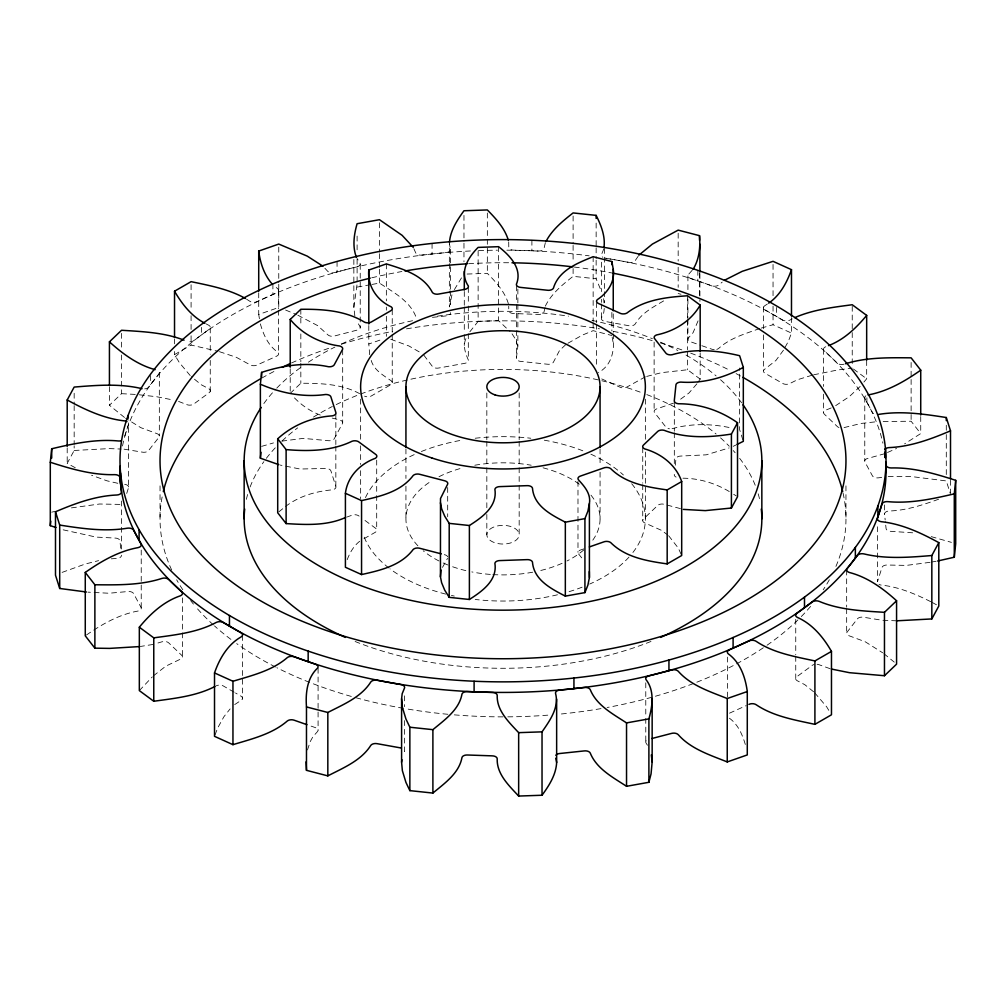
<?xml version="1.0" encoding="UTF-8"?>
<svg xmlns="http://www.w3.org/2000/svg" width="1006" height="1006" viewBox="0 0 1006 1006"><rect width="100%" height="100%" fill="white"/><g stroke="black" fill="none" stroke-linecap="round" stroke-linejoin="round"><path stroke-width="0.75" stroke-dasharray="5 3.75" d="M613.245 333.904C614.503 348.78 613.082 364.449 598.432 372.572M354.841 315.922L353.848 307.434L357.105 284.019M675.29 465.212L675.919 459.126A5.08 2.93 0 0 1 680.773 456.058L706.187 454.838L729.124 447.934M604.254 308.477L603.814 312.3L601.525 317.883A5.08 2.93 0 0 0 605.147 321.455L628.75 325.705A5.08 2.93 0 0 0 635.251 323.945C641.665 312.879 653.623 306.843 664.249 300.543M565.674 344.718L559.512 350.516L553.401 362.198A5.08 2.93 0 0 1 547.088 364.185L521.07 361.431A5.08 2.93 0 0 1 516.392 358.287L517.864 346.102L517.864 330.697M423.891 355.244L432.391 366.423A5.08 2.93 0 0 0 439.069 367.957L464.332 363.405A5.08 2.93 0 0 0 468.318 359.959C465.124 352.616 462.169 344.253 466.922 336.847M545.34 242.71L544.045 248.394A5.08 2.93 0 0 1 538.462 250.997L513.789 250.142A5.08 2.93 0 0 1 508.785 247.162L508.696 241.427M545.013 307.534L544.045 311.797A5.08 2.93 0 0 1 538.462 314.4L513.789 313.545A5.08 2.93 0 0 1 508.785 310.565L508.722 306.264M128.391 422.897A5.08 2.93 0 0 1 128.491 424.419L124.027 438.453M451.958 294.821L449.355 306.905L449.355 291.438M126.706 493.443L128.491 487.822L128.491 424.419M307.484 749.935L310.25 741.573L312.929 736.706L317.468 731.613A5.08 2.93 0 0 0 315.431 727.627L308.377 725.175M698.063 320.864L693.071 332.697L688.532 337.79A5.08 2.93 0 0 0 690.569 341.776L700.44 345.209M215.045 734.946L217.661 728.017L223.948 716.662L230.097 708.928M791.483 317.607L791.483 333.074L788.339 341.386L784.152 348.956M603.814 248.897L601.525 254.48A5.08 2.93 0 0 0 602.871 257.31M347.221 559.663C349.912 552.445 353.974 545.516 360.223 540.838M454.385 289.627L462.37 276.399M545.34 306.113C551.401 293.714 562.429 284.685 573.106 276.336L596.143 278.775L601.387 291.375M75.274 467.74L67.201 463.376L74.167 450.474L74.167 445.834M783.448 350.214L775.903 360.475L764.761 369.152A5.08 2.93 0 0 0 765.088 373.289L782.567 383.387A5.08 2.93 0 0 0 789.748 383.575L797.242 379.815L812.219 375.175M442.502 567.384L447.532 558.355M469.827 331.817L478.127 321.367L478.127 248.935M638.144 256.266L635.251 260.541A5.08 2.93 0 0 1 628.75 262.302L605.147 258.052M696.894 383.827L689.022 392.956L678.17 400.992M697.711 382.632L700.176 379.073L700.176 352.867M144.675 388.869A5.08 2.93 0 0 0 148.662 387.046L158.797 374.031A5.08 2.93 0 0 0 158.52 371.113M139.331 690.606L152.308 676.887M863.89 382.066L866.669 378.797L866.669 360.236M692.166 270.312L688.532 274.387A5.08 2.93 0 0 0 690.569 278.373L711.72 285.754A5.08 2.93 0 0 0 718.774 284.937L722.195 282.133M124.48 417.452L109.428 405.242L121.537 393.673L121.537 387.486M290.218 393.384L300.832 383.248C321.568 383.273 343.474 383.965 361.82 394.905M153.39 675.869L165.801 666.161L180.212 659.27A5.08 2.93 0 0 0 181.621 655.208L168.832 642.997A5.08 2.93 0 0 0 161.941 641.815L156.056 643.563M860.18 386.43L849.378 396.578L833.899 406.826M278.813 511.891L284.333 507.426M86.453 635.012C102.021 624.173 119.085 614.465 137.96 611.057A5.08 2.93 0 0 0 141.003 607.297L133.647 593.678A5.08 2.93 0 0 0 127.448 591.578L108.962 593.238L87.987 592.157M920.729 416.559L920.729 433.573L904.583 443.885M767.377 304.013L764.761 305.749A5.08 2.93 0 0 0 765.088 309.886L782.567 319.983A5.08 2.93 0 0 0 789.748 320.172L792.25 318.915M234.712 704.577L241.239 700.251A5.08 2.93 0 0 0 240.912 696.114L235.53 693.008M567.937 343.235L582.336 335.124L593.15 330.66L611.862 335.514M285.427 506.534C298.983 496.197 315.532 491.33 332.332 489.834A5.08 2.93 0 0 0 335.765 486.187L330.999 471.16A5.08 2.93 0 0 0 325.554 468.456L300.065 469.022L280.284 465.086M190.197 375.552L179.382 362.65L174.528 354.615L191.09 345.058L217.988 351.308M363.996 538.7L375.301 532.287A5.08 2.93 0 0 0 375.414 528.137L362.864 518.895M733.236 446.324L735.751 445.067M246.571 299.184L249.89 301.31A5.08 2.93 0 0 0 257.058 301.624L276.512 292.821A5.08 2.93 0 0 0 277.706 288.735L274.361 285.893M729.488 713.179L746.163 705.634M887.481 452.499L896.56 448.45M62.095 572.389L85.12 564.064L98.613 560.631M831.195 407.933L825.788 410.134A5.08 2.93 0 0 0 824.379 414.195L837.168 426.406A5.08 2.93 0 0 0 838.979 427.512M645.374 376.835L626.939 387.008A5.08 2.93 0 0 1 619.759 387.071L601.714 378.91M346.567 517.159L352.1 515.185A5.08 2.93 0 0 1 359.104 516.116M759.819 328.484C745.609 333.678 730.205 337.903 718.774 348.34A5.08 2.93 0 0 1 716.788 349.346M259.41 318.701L258.718 314.463L278.763 307.471L278.763 284.283M369.692 354.716L368.8 344.002L383.424 338.896M583.719 548.899L580.89 549.88A5.08 2.93 0 0 0 578.45 553.778L583.757 560.43M884.89 453.643L868.04 458.346A5.08 2.93 0 0 0 864.997 462.106L872.353 475.725A5.08 2.93 0 0 0 878.552 477.825L882.69 477.259M938.611 499.24C922.64 504.987 906.217 510.52 889.09 510.998A5.08 2.93 0 0 0 884.576 514.229L885.167 519.926M673.442 403.155L656.641 408.901A5.08 2.93 0 0 0 654.818 412.913L665.683 426.833A5.08 2.93 0 0 0 669.468 428.795M646.682 376.433L661.495 372.673L687.526 369.743L700.176 379.073M844.059 427.588L861.325 423.413L875.798 421.816M261.61 446.375L273.481 442.917M761.291 328.069L773.048 324.737L791.483 333.074M324.888 268.25L327.705 271.28A5.08 2.93 0 0 0 334.533 272.576L357.08 266.716A5.08 2.93 0 0 0 359.922 262.918L357.18 258.605M813.716 374.773L837.835 369.969L852.233 368.146M51.708 512.167L54.739 511.45M281.781 441.131L303.284 438.377L328.459 440.703A5.08 2.93 0 0 0 334.432 438.402L342.304 423.828A5.08 2.93 0 0 0 339.651 419.967L332.206 418.081M672.083 428.707C691.436 423.212 711.783 423.689 731.287 427.94M153.101 644.444L140.337 646.468M357.105 287.112L370.522 284.698M372.006 284.434L379.463 283.101C392.969 291.979 409.329 300.53 415.717 316.274A5.08 2.93 0 0 0 416.949 317.619M71.426 507.879L99.607 504.006L118.306 504.371A5.08 2.93 0 0 0 120.921 504.182M930.022 562.329L906.393 565.397L887.694 565.032A5.08 2.93 0 0 0 881.973 567.547L877.509 581.581L877.509 524.365M931.543 562.065L936.096 561.26M432.442 317.355L446.111 315.909A5.08 2.93 0 0 0 450.462 312.602M74.167 450.474L109.352 448.588L121.11 449.053M111.289 558.82L116.91 558.405A5.08 2.93 0 0 0 121.424 555.174M883.155 421.527L911.122 421.237L920.729 433.573M888.21 476.492L911.763 476.605L946.294 480.931L950.507 494.223M467.086 274.047L487.344 273.343C496.235 282.359 505.352 292.306 508.696 304.831M478.127 321.367L498.599 320.65L510.029 331.578M896.648 620.815L881.948 620.237L863.94 617.307A5.08 2.93 0 0 0 857.338 618.954L847.203 631.969A5.08 2.93 0 0 0 849.441 635.905L865.185 641.74L882.69 652.793M121.537 393.673L136.212 394.465M682.961 478.19C700.541 478.366 717.693 483.961 732.393 493.481M139.331 394.805L156.483 396.704L173.208 399.998M124.052 449.166L142.06 452.096A5.08 2.93 0 0 0 148.662 450.449L158.797 437.434A5.08 2.93 0 0 0 156.559 433.498L140.815 427.663L125.649 418.295M117.803 483.295L106.976 480.818L91.584 475.26M912.681 532.803L891.215 531.357A5.08 2.93 0 0 1 886.06 528.477L885.318 521.347M931.216 536.626L951.412 542.36M63.164 529.822L96.148 537.103L114.785 538.047A5.08 2.93 0 0 1 119.94 540.926L120.833 549.477M678.17 293.526L681.012 294.268M830.113 668.701L819.211 664.777A5.08 2.93 0 0 0 816.746 664.249M219.434 351.685L236.309 357.293L249.89 364.713A5.08 2.93 0 0 0 257.058 365.027L276.512 356.225A5.08 2.93 0 0 0 277.706 352.138C267.936 345.385 263.107 334.017 260.101 322.939M680.408 508.608L664.174 504.283A5.08 2.93 0 0 0 657.408 505.704L643.727 518.769A5.08 2.93 0 0 0 644.708 522.881L661.458 530.325L667.594 534.827M390.73 339.261L408.889 345.951L421.401 353.144M701.848 345.712L711.72 349.157A5.08 2.93 0 0 0 714.21 349.635M285.616 310.049L296.493 314.589M178.565 401.419L186.789 404.626A5.08 2.93 0 0 0 193.881 403.947L209.122 392.705A5.08 2.93 0 0 0 208.582 388.567L201.2 384.732L191.303 376.584M320.298 415.063C309.546 411.052 299.989 404.11 292.331 395.635M297.839 315.205L317.607 325.592L327.705 334.684A5.08 2.93 0 0 0 334.533 335.979L357.08 330.119A5.08 2.93 0 0 0 359.922 326.321L356.489 320.939M206.117 323.894L208.582 325.164A5.08 2.93 0 0 1 209.122 329.302L193.881 340.544A5.08 2.93 0 0 1 186.789 341.223M930.726 601.663C915.183 593.905 898.773 586.888 881.319 585.102A5.08 2.93 0 0 1 879.005 584.385M932.072 602.393L937.454 605.298M234.184 692.229L223.433 686.017A5.08 2.93 0 0 0 216.252 685.828M733.676 494.298L736.241 495.908M883.859 653.649L894.271 662.124M853.44 369.039L866.669 378.797M729.413 718.209C738.618 724.848 742.918 735.927 745.899 746.465M813.603 691.776L804.8 684.671L797.418 680.836A5.08 2.93 0 0 1 796.878 676.698L812.119 665.456A5.08 2.93 0 0 1 814.156 664.501M814.697 692.82L826.618 706.753L829.849 712.11M668.65 535.708L678.296 548.107L681.691 555.526M512.054 333.841L515.65 339.437L517.864 346.102M647.449 745.245L646.078 743.082A5.08 2.93 0 0 1 646.82 740.19M865.889 395.811A5.08 2.93 0 0 0 864.997 398.703L872.353 412.322A5.08 2.93 0 0 0 873.648 413.642M413.868 248.708L415.717 252.871A5.08 2.93 0 0 0 421.803 255.071L446.111 252.506A5.08 2.93 0 0 0 450.462 249.199L449.355 243.502L449.355 262.063M371.214 360.437C374.006 370.309 383.424 375.263 391.183 380.809A5.08 2.93 0 0 1 390.416 384.933L371.717 395.735A5.08 2.93 0 0 1 364.574 396.175M742.856 439.874L739.624 429.675L739.624 368.033M612.138 337.048L613.245 343.147M603.625 298.707L604.015 302.957M950.507 480.302L950.507 492.676M946.294 425.261L946.294 432.995M946.294 434.542L946.294 477.837M911.122 362.474L911.122 377.942M911.122 379.488L911.122 421.237M884.576 504.949L884.576 514.229M866.908 397.798L866.908 402.325M864.77 397.181L864.77 460.585M852.233 306.289L852.233 331.037M852.233 332.584L852.233 363.506M846.662 570.05L846.662 607.159M846.662 608.705L846.662 633.453M845.958 485.86L845.958 518.845M823.537 349.359L823.537 386.467M823.537 394.201L823.537 412.762M795.746 619.294L795.746 654.868M795.746 656.415L795.746 678.057M776.544 307.459L776.544 316.513M773.048 264.427L773.048 296.896M773.048 306.176L773.048 324.737M763.554 307.094L763.554 328.748M763.554 334.935L763.554 370.497M727.376 657.081L727.376 697.284M699.912 273.557L699.912 301.398M699.522 272.789L699.522 297.524M697.837 270.35L697.837 280.913M687.915 275.87L687.915 291.325M687.915 299.059L687.915 317.619M687.915 319.166L687.915 339.274M687.526 295.777L687.526 318.889M687.526 320.436L687.526 349.711M687.526 351.257L687.526 369.743M678.17 233.216L678.17 261.057M678.17 267.244L678.17 287.339M674.322 401.935L674.322 431.209M674.322 432.756L674.322 463.577M654.126 342.103L654.126 411.441M645.777 682.81L645.777 716.838M645.777 718.385L645.777 741.573M645.362 399.193L645.362 439.597M645.362 452.034L645.362 518.845M642.733 447.745L642.733 483.194M642.733 484.729L642.733 520.177M613.245 313.872L613.245 332.37M611.862 312.401L611.862 330.899M604.405 248.444L604.405 290.193M604.405 291.74L604.405 302.567M601.525 262.214L601.525 291.589M601.525 299.323L601.525 302.416M601.525 303.963L601.525 317.883M600.066 448.915L600.066 466.017M600.066 472.229L600.066 518.845M596.558 302.63L596.558 322.662M596.558 324.209L596.558 367.353M596.143 223.093L596.143 246.294M596.143 247.841L596.143 258.668M596.143 260.214L596.143 278.775M593.15 256.693L593.15 321.417M593.15 322.951L593.15 330.66M577.985 481.396L577.985 552.281M573.106 216.026L573.106 243.854M573.106 245.401L573.106 262.415M573.106 268.602L573.106 276.336M531.897 240.233L531.897 250.796M519.171 392.994L519.171 439.71M519.171 441.269L519.171 466.18M519.171 467.74L519.171 534.702A16.171 9.343 0 0 1 494.914 542.787A16.171 9.343 0 0 1 494.914 526.616A16.171 9.343 0 0 1 519.171 534.702M517.864 289.087L517.864 302.957M517.864 304.504L517.864 329.151M516.392 285.855L516.392 302.806M516.392 304.34L516.392 329M516.392 330.546L516.392 358.287M498.599 246.684L498.599 320.65M487.344 213.033L487.344 273.343M486.829 392.994L486.829 439.71M486.829 441.269L486.829 466.18M486.829 467.74L486.829 508.231M486.829 514.456L486.829 534.702M468.318 287.527L468.318 304.478M468.318 306.025L468.318 332.219M468.318 333.766L468.318 359.959M464.294 291.489L464.294 305.359M464.294 306.893L464.294 333.099M464.294 334.633L464.294 345.423M463.967 215.385L463.967 241.679M463.967 243.226L463.967 261.786M450.462 249.199L450.462 289.401M450.462 290.948L450.462 307.962M449.355 263.61L449.355 289.891M447.683 487.495L447.683 516.77M432.064 243.427L432.064 253.99M405.934 448.915L405.934 478.441M405.934 486.212L405.934 518.845M404.475 695.85L404.475 706.677M404.475 720.598L404.475 751.52A5.08 2.93 0 0 0 404.462 750.011M392.239 309.773L392.239 332.885M392.239 334.42L392.239 382.192M386.354 263.912L386.354 300.895M386.354 307.056L386.354 310.137M386.354 316.299L386.354 336.344M379.463 222.791L379.463 252.166M379.463 253.713L379.463 267.634M379.463 269.18L379.463 283.101M376.697 460.119L376.697 494.021M376.697 495.568L376.697 529.47M368.8 325.516L368.8 344.002M360.638 399.193L360.638 439.597M360.638 445.809L360.638 464.458M360.638 470.682L360.638 498.649M360.223 264.427L360.223 327.83M357.105 236.083L357.105 250.004M357.105 259.284L357.105 282.472M353.848 259.485L353.848 307.434M342.681 349.887L342.681 422.319M337.06 261.434L337.06 271.997M335.841 413.73L335.841 444.551M335.841 446.098L335.841 487.709M318.085 668.273L318.085 730.13M300.832 309.282L300.832 326.233M300.832 333.942L300.832 361.67M300.832 363.216L300.832 383.248M290.218 368.724L290.218 391.85M278.763 247.162L278.763 282.736M278.624 290.156L278.624 308.716M278.624 310.263L278.624 353.559M272.903 283.944L272.903 294.519M258.718 292.821L258.718 314.463M242.446 635.503L242.446 698.906M210.254 327.943L210.254 354.225M210.254 360.412L210.254 391.347M201.502 327.378L201.502 334.923M191.09 284.748L191.09 309.496M191.09 315.683L191.09 329.591M191.09 335.778L191.09 345.058M182.463 597.878L182.463 656.641M174.528 339.16L174.528 343.8M174.528 351.522L174.528 354.615M160.042 485.86L160.042 518.845M159.338 372.547L159.338 435.95M150.636 375.565L150.636 384.619M141.23 550.056L141.23 608.819M121.537 333.363L121.537 348.818M121.537 355.005L121.537 385.939M121.424 501.051L121.424 548.987M109.428 386.681L109.428 405.242M74.167 393.258L74.167 404.072M74.167 405.619L74.167 444.287M67.201 447.909L67.201 463.376M122.506 445.972A383.009 221.131 0 0 1 470.858 250.947M478.667 250.607A383.009 221.131 0 0 1 497.454 250.192M506.861 250.18A383.009 221.131 0 0 1 589.151 255.838M605.851 258.291A383.009 221.131 0 0 1 882.916 443.206M590.975 495.166A97.066 56.034 0 0 1 590.975 542.536M583.706 549.98A97.066 56.034 0 0 1 566.994 560.983M562.09 563.31A97.066 56.034 0 0 1 540.147 570.628M532.69 572.2A97.066 56.034 0 0 1 492.852 574.589M490.324 574.413A97.066 56.034 0 0 1 471.801 571.911M465.853 570.628A97.066 56.034 0 0 1 449.078 565.447M447.758 564.932A97.066 56.034 0 0 1 440.2 561.587M439.006 560.983A97.066 56.034 0 0 1 423.186 550.747M417.905 545.805A97.066 56.034 0 0 1 432.152 480.541M439.006 476.718A97.066 56.034 0 0 1 462.936 467.803M474.819 465.225A97.066 56.034 0 0 1 531.181 465.225M543.064 467.803A97.066 56.034 0 0 1 580.009 484.741M844.059 364.185A5.08 2.93 0 0 1 837.168 363.003L824.379 350.792A5.08 2.93 0 0 1 825.788 346.73M371.755 277.794A342.958 198.006 0 0 1 401.91 271.519M468.645 263.723A342.958 198.006 0 0 1 510.482 262.767M574.3 267.055A342.958 198.006 0 0 1 611.723 272.94M843.028 493.003A342.958 198.006 0 0 1 835.533 567.309M829.334 579.77A342.958 198.006 0 0 1 823.185 589.805M810.597 606.429A342.958 198.006 0 0 1 801.128 616.728M797.959 619.885A342.958 198.006 0 0 1 764.522 646.959M763.303 647.776A342.958 198.006 0 0 1 607.146 707.507M601.022 708.601A342.958 198.006 0 0 1 558.129 714.285M547.767 715.165A342.958 198.006 0 0 1 504.496 716.863M503 716.863A342.958 198.006 0 0 1 453.794 714.813M447.871 714.285A342.958 198.006 0 0 1 404.978 708.601M403.444 708.337A342.958 198.006 0 0 1 354.187 697.246M351.308 696.441A342.958 198.006 0 0 1 312.464 683.489M309.596 682.37A342.958 198.006 0 0 1 276.864 667.72M275.468 667.003A342.958 198.006 0 0 1 236.699 643.626M230.915 639.388A342.958 198.006 0 0 1 214.479 625.908M213.385 624.915A342.958 198.006 0 0 1 195.403 606.429M193.441 604.09A342.958 198.006 0 0 1 190.612 600.569M182.815 589.805A342.958 198.006 0 0 1 176.666 579.77M171.724 570.1A342.958 198.006 0 0 1 162.356 495.857M261.812 378.08A342.958 198.006 0 0 1 275.468 370.698M291.489 362.977A342.958 198.006 0 0 1 331.515 347.372M341.323 344.228A342.958 198.006 0 0 1 392.755 331.351M406.512 328.836A342.958 198.006 0 0 1 599.488 328.836M613.245 331.351A342.958 198.006 0 0 1 654.692 341.26M660.414 342.933A342.958 198.006 0 0 1 684.847 350.968M690.657 353.119A342.958 198.006 0 0 1 729.136 369.982M736.078 373.591A342.958 198.006 0 0 1 741.51 376.571M263.861 403.544A258.844 149.441 0 0 1 275.732 389.209M276.751 388.14A258.844 149.441 0 0 1 302.316 366.347M308.389 362.198A258.844 149.441 0 0 1 334.897 347.095M341.424 343.977A258.844 149.441 0 0 1 413.994 320.411M437.497 316.161A258.844 149.441 0 0 1 568.503 316.161M592.006 320.411A258.844 149.441 0 0 1 652.391 338.695M660.577 342.178A258.844 149.441 0 0 1 677.868 350.553M686.029 355.055A258.844 149.441 0 0 1 716.109 375.904M720.548 379.752A258.844 149.441 0 0 1 742.139 403.544M650.995 641.451A258.844 149.441 0 0 1 355.005 641.451M246.369 499.341A258.844 149.441 0 0 1 247.816 493.82M250.117 486.967A258.844 149.441 0 0 1 263.861 461.666M266.364 458.296A258.844 149.441 0 0 1 277.782 445.193M282.082 440.98A258.844 149.441 0 0 1 297.65 427.877M313.444 417.088A258.844 149.441 0 0 1 332.332 406.499M336.193 404.588A258.844 149.441 0 0 1 359.192 394.591M360.601 394.05A258.844 149.441 0 0 1 642.557 392.994M646.808 394.591A258.844 149.441 0 0 1 716.109 434.026M720.548 437.874A258.844 149.441 0 0 1 729.249 446.262M733.248 450.575A258.844 149.441 0 0 1 735.147 452.75M739.636 458.296A258.844 149.441 0 0 1 755.883 486.967M758.184 493.82A258.844 149.441 0 0 1 759.631 499.341M631.693 483.71A142.362 82.19 0 0 1 632.673 552.772M628.989 557.123A142.362 82.19 0 0 1 589.667 584.058M582.097 587.19A142.362 82.19 0 0 1 567.359 592.169M557.475 594.785A142.362 82.19 0 0 1 475.222 599.463M454.31 596.08A142.362 82.19 0 0 1 451.405 595.451M445.671 594.081A142.362 82.19 0 0 1 390.051 568.88M388.932 568.025A142.362 82.19 0 0 1 363.367 534.89M365.492 497.58A142.362 82.19 0 0 1 415.113 454.196M421.351 451.518A142.362 82.19 0 0 1 461.679 440.2M475.222 438.239A142.362 82.19 0 0 1 530.778 438.239M544.321 440.2A142.362 82.19 0 0 1 584.649 451.518M590.887 454.196A142.362 82.19 0 0 1 623.406 474.995M124.681 484.301A5.08 2.93 0 0 1 128.491 487.822M444.287 554.658A5.08 2.93 0 0 1 447.683 556.834M676.107 477.108A5.08 2.93 0 0 1 674.322 474.367"/><path stroke-width="1.5" d="M613.245 269.18C615.169 281.919 607.586 292.884 597.325 299.637A5.08 2.93 0 0 0 598.935 303.686L619.759 313.105A5.08 2.93 0 0 0 626.939 313.042C644.23 299.65 666.462 297.16 687.526 295.777L700.176 305.095C691.021 321.166 674.485 331.226 656.641 334.923A5.08 2.93 0 0 0 654.818 338.934L665.683 352.867A5.08 2.93 0 0 0 672.083 354.741C694.215 348.227 717.53 350.402 739.624 355.709L743.321 367.353C724.27 377.916 702.641 383.651 680.773 382.091A5.08 2.93 0 0 0 675.919 385.147L674.322 400.401A5.08 2.93 0 0 0 678.497 403.771C699.673 403.708 720.296 410.536 737.524 422.746L731.412 434.064C709.067 437.61 685.69 438.566 664.174 430.317A5.08 2.93 0 0 0 657.408 431.737L643.727 444.803A5.08 2.93 0 0 0 644.708 448.915C661.244 453.605 676.007 464.923 681.691 481.547L667.179 489.922C647.16 487.08 625.644 483.496 610.642 468.57A5.08 2.93 0 0 0 603.525 468.016L580.89 475.913A5.08 2.93 0 0 0 578.45 479.812C584.473 486.414 591.1 493.858 589.403 503.541L589.403 577.519L587.894 585.127L584.926 592.609L565.334 596.13C551.275 588.824 533.859 580.034 532.463 562.052A5.08 2.93 0 0 0 526.616 559.65L500.208 560.568A5.08 2.93 0 0 0 494.902 563.36C497.53 580.6 481.937 591.427 469.387 599.475L449.204 597.35L444.702 590.132L441.609 582.675L440.439 576.765L440.502 498.536L447.532 484.389A5.08 2.93 0 0 0 444.287 480.679L420.168 474.417A5.08 2.93 0 0 0 413.215 475.461C400.979 491.745 380.293 496.398 361.556 500.598L345.41 493.292C347.422 476.693 359.985 463.917 375.301 458.321A5.08 2.93 0 0 0 375.414 454.171L359.104 442.15A5.08 2.93 0 0 0 352.1 441.219C331.578 451.216 308.364 451.442 286.119 449.607L277.706 438.805C292.671 425.073 312.099 417.176 332.332 415.855A5.08 2.93 0 0 0 335.765 412.221L330.999 397.194A5.08 2.93 0 0 0 325.554 394.49C303.271 397.634 280.837 393.057 260.378 384.217L261.61 372.396C283.088 365.316 306.076 361.934 328.459 366.737A5.08 2.93 0 0 0 334.432 364.436L342.304 349.849A5.08 2.93 0 0 0 339.651 346.001C320.549 343.423 302.479 334.47 290.218 319.418L300.832 309.282C322.637 309.094 345.448 310.477 364.574 322.197A5.08 2.93 0 0 0 371.717 321.757L390.416 310.967A5.08 2.93 0 0 0 391.183 306.843C376.885 300.316 367.215 285.918 368.8 270.036L386.354 263.912C403.62 269.306 423.375 275.103 432.391 292.457A5.08 2.93 0 0 0 439.069 293.978L464.332 289.439A5.08 2.93 0 0 0 468.318 285.993C458.962 272.073 468.054 257.523 478.127 247.401L498.599 246.684C509.841 255.511 522.705 268.602 516.392 284.308A5.08 2.93 0 0 0 521.07 287.452L547.088 290.206A5.08 2.93 0 0 0 553.401 288.232C558.77 270.262 577.469 263.119 593.15 256.693L611.862 261.547L613.245 269.18L613.245 310.791M440.439 576.765L441.056 569.974M885.745 462.068L886.06 465.074A5.08 2.93 0 0 0 891.215 467.953C913.297 467.362 934.888 473.587 955.7 480.34L954.292 493.833C932.549 498.963 910.141 503.767 887.694 501.629A5.08 2.93 0 0 0 881.973 504.144L877.509 518.178A5.08 2.93 0 0 0 881.319 521.699C901.829 523.925 920.905 532.815 938.799 542.624L931.833 555.526C909.298 557.362 886.135 559.261 863.94 553.904A5.08 2.93 0 0 0 857.338 555.551L847.203 568.566A5.08 2.93 0 0 0 849.441 572.502C867.474 577.142 882.979 588.397 896.572 600.758L884.463 612.327C862.507 610.931 839.746 610.013 819.211 601.374A5.08 2.93 0 0 0 812.119 602.053L796.878 613.295A5.08 2.93 0 0 0 797.418 617.433C812.496 624.085 823.436 637.389 831.472 651.385L814.91 660.942C794.803 656.566 773.463 653.02 756.11 641.287A5.08 2.93 0 0 0 748.942 640.973L729.488 649.775A5.08 2.93 0 0 0 728.294 653.862C740.315 662.438 745.421 677.453 747.282 691.537L727.237 698.529C710.047 691.612 690.908 685.614 678.296 671.316A5.08 2.93 0 0 0 671.467 670.021L648.92 675.881A5.08 2.93 0 0 0 646.078 679.679C654.78 690.795 652.429 706.25 648.895 718.888L648.895 782.291L626.537 786.302C613.031 777.412 596.671 768.873 590.283 753.129A5.08 2.93 0 0 0 584.197 750.929L559.889 753.494A5.08 2.93 0 0 0 555.865 755.292M652.152 698.566L652.152 761.97L651.058 773.865L648.895 782.291M449.481 242.232C450.411 230.437 457.189 220.075 463.967 210.757L487.344 209.94C495.92 218.667 504.76 228.199 508.307 240.17M648.895 718.888L626.537 722.899C613.031 714.021 596.671 705.47 590.283 689.726A5.08 2.93 0 0 0 584.197 687.526L559.889 690.091A5.08 2.93 0 0 0 555.538 693.398C559.374 707.507 549.678 720.849 542.033 731.852L542.033 795.243L518.656 796.06C509.086 785.736 496.599 774.054 497.216 758.838A5.08 2.93 0 0 0 492.211 755.858L467.539 755.003A5.08 2.93 0 0 0 461.955 757.606C459.063 773.375 444.426 783.41 432.894 793.068L409.857 790.628L405.946 782.429L402.375 770.697L401.595 762.196L401.595 698.793L402.186 693.7L404.475 688.117A5.08 2.93 0 0 0 400.853 684.545L377.25 680.295A5.08 2.93 0 0 0 370.749 682.055C361.079 697.271 343.247 704.489 327.83 712.474L306.478 706.929C305.459 693.436 307.006 677.943 317.468 668.21A5.08 2.93 0 0 0 315.431 664.224L294.28 656.843A5.08 2.93 0 0 0 287.226 657.66C272.048 670.776 251.726 675.554 232.952 681.263L214.517 672.926C219.471 658.666 227.696 644.444 241.239 636.848A5.08 2.93 0 0 0 240.912 632.711L223.433 622.613A5.08 2.93 0 0 0 216.252 622.425C197.113 632.661 174.956 634.924 153.767 637.854L139.331 627.203C150.271 613.874 163.626 601.563 180.212 595.866A5.08 2.93 0 0 0 181.621 591.805L168.832 579.594A5.08 2.93 0 0 0 161.941 578.412C140.387 585.429 117.287 584.951 94.878 584.763L85.271 572.427C101.178 561.26 118.595 551.15 137.96 547.654A5.08 2.93 0 0 0 141.003 543.894L133.647 530.275A5.08 2.93 0 0 0 127.448 528.175C104.951 531.91 82.014 528.552 59.706 525.069L55.493 511.777C75.022 503.453 95.495 495.87 116.91 495.002A5.08 2.93 0 0 0 121.424 491.771L119.94 477.523A5.08 2.93 0 0 0 114.785 474.643C92.703 475.234 71.112 469.01 50.3 462.257L51.708 448.764C73.451 443.633 95.859 438.83 118.306 440.968A5.08 2.93 0 0 0 120.921 440.779M556.645 699.095L556.645 762.498C556.041 774.771 549.087 785.598 542.033 795.243M56.022 527.509L50.3 525.66L50.765 521.171M278.8 464.646L260.378 458.195L260.994 452.285M937.617 560.996L954.292 557.236L955.7 543.743L955.7 480.34M401.595 762.196L401.897 759.656M603.965 247.627C605.511 236.372 601.085 225.269 596.143 215.372L573.106 212.932C562.794 221.006 552.131 229.67 545.981 241.49M638.86 255.197L652.391 244.081L678.17 230.123L699.522 235.668C700.453 247.136 699.283 259.347 693.071 269.294M589.403 503.541L587.894 511.161L584.926 518.631L584.926 592.609M724.483 280.259L742.239 271.318L773.048 261.334L791.483 269.671C786.943 282.422 780.103 295.362 768.672 303.146M67.201 446.362L67.201 399.973L74.167 387.071C96.702 385.235 119.865 383.336 142.06 388.693M683.363 509.401L705.281 510.62L731.412 508.03L737.524 496.725L737.524 422.746M896.648 620.815L931.833 618.929L938.799 606.027L938.799 542.624M794.74 317.657C812.81 309.685 832.805 307.32 852.233 304.743L866.669 315.394C856.295 327.906 843.933 339.789 828.491 345.624M109.428 385.135L109.428 341.839L121.537 330.27C142.538 331.603 164.23 332.47 184.048 340.154M831.459 669.053L849.517 672.7L884.463 675.73L896.572 664.161L896.572 600.758M401.595 698.793L402.375 707.293L405.946 719.026L409.857 727.225L432.894 729.664C444.426 720.007 459.063 709.972 461.955 694.203A5.08 2.93 0 0 1 467.539 691.6L492.211 692.455A5.08 2.93 0 0 1 497.216 695.435C496.599 710.651 509.086 722.333 518.656 732.657L518.656 796.06M845.53 363.744C866.656 357.155 889.216 357.671 911.122 357.834L920.729 370.17C904.822 381.337 887.405 391.447 868.04 394.943M440.439 502.786L441.609 508.709L444.702 516.153L449.204 523.371L469.387 525.509C481.937 517.449 497.53 506.634 494.902 489.394A5.08 2.93 0 0 1 500.208 486.602L526.616 485.672A5.08 2.93 0 0 1 532.463 488.086C533.859 506.068 551.275 514.858 565.334 522.164L584.926 518.631M174.528 337.614L174.528 291.212L191.09 281.655C209.6 285.541 228.802 289.137 245.464 298.48M589.378 546.924L603.525 541.983A5.08 2.93 0 0 1 610.642 542.536C625.644 557.475 647.16 561.046 667.179 563.901L681.691 555.526L681.691 481.547M748.942 704.376A5.08 2.93 0 0 1 756.11 704.69C773.463 716.423 794.803 719.969 814.91 724.345L831.472 714.788L831.472 651.385M215.007 686.457C196.157 696.19 174.491 698.378 153.767 701.257L139.331 690.606L139.331 627.203M737.021 444.451L743.321 441.32L743.321 367.353M306.088 761.819L306.478 770.332L327.83 775.878C343.247 767.892 361.079 760.674 370.749 745.459A5.08 2.93 0 0 1 377.25 743.698L400.853 747.948M878.552 414.422C901.049 410.687 923.986 414.044 946.294 417.528L950.507 430.82C930.978 439.144 910.505 446.727 889.09 447.595A5.08 2.93 0 0 0 884.978 449.33M345.184 517.65C326.686 525.912 305.849 524.792 286.119 523.585L277.706 512.783L277.706 438.805M258.718 291.275L258.718 251.072L278.763 244.068L307.258 256.128L323.014 266.238M651.926 738.505L671.467 733.424A5.08 2.93 0 0 1 678.296 734.72C690.908 749.017 710.047 755.016 727.237 761.932L747.282 754.928L747.282 691.537M214.517 672.926L214.517 736.329L232.952 744.666C251.726 738.957 272.048 734.166 287.226 721.063A5.08 2.93 0 0 1 294.28 720.246L306.968 724.685M345.41 493.292L345.41 567.271L361.556 574.564C380.293 570.377 400.979 565.724 413.215 549.439A5.08 2.93 0 0 1 420.168 548.383L441.269 553.866M138.891 646.619L109.616 648.392L94.878 648.166L85.271 635.83L85.271 572.427M518.656 732.657L542.033 731.852M86.428 592.006L59.706 588.472L55.493 575.181L55.493 511.777M155.1 369.642C137.633 364.914 122.657 353.81 109.428 341.839M204.897 323.253C191.555 316.387 181.948 303.95 174.528 291.212M67.201 399.973C85.095 409.782 104.171 418.672 124.681 420.898A5.08 2.93 0 0 1 126.995 421.615M272.136 283.994C264.15 274.877 260.227 262.918 258.718 251.072M413.252 247.325L402.136 235.341L379.463 219.698L357.105 223.709C353.949 234.599 352.263 246.696 356.489 257.536M555.815 758.222L556.645 762.498M651.322 754.902L652.152 761.97M884.714 452.197L885.28 457.692M589.327 571.559L589.403 577.519M954.292 493.833L954.292 557.236M950.507 430.82L950.507 478.755M946.294 417.528L946.294 420.621M931.833 555.526L931.833 618.929M920.729 370.17L920.729 415.013M885.431 448.487L885.431 457.554M884.463 612.327L884.463 675.73M877.886 506.056L877.886 516.619M866.669 315.394L866.669 360.236M855.364 547.402L855.364 557.978M814.91 660.942L814.91 724.345M804.498 597.111L804.498 607.674M791.483 269.671L791.483 316.06M761.844 460.735L761.844 518.845M733.097 637.515L733.097 648.078M731.412 434.064L731.412 508.03M727.237 698.529L727.237 761.932M700.176 305.095L700.176 351.333M699.912 244.181L699.912 272.01M699.522 235.668L699.522 240.308M668.94 660.037L668.94 670.6M667.179 489.922L667.179 563.901M626.537 722.899L626.537 786.302M611.862 261.547L611.862 264.628M600.066 386.757A97.066 56.034 0 0 1 454.473 435.296A97.066 56.034 0 0 1 454.473 338.23A97.066 56.034 0 0 1 600.066 386.757L600.066 447.368M596.143 215.372L596.143 218.465M573.936 678.031L573.936 688.607M565.334 522.164L565.334 596.13M474.103 681.238L474.103 691.801M469.387 525.509L469.387 599.475M464.294 271.457L464.294 289.942M449.204 523.371L449.204 597.35M432.894 729.664L432.894 793.068M409.857 727.225L409.857 790.628M405.934 386.757L405.934 447.368M368.8 270.036L368.8 323.97M361.556 500.598L361.556 574.564M327.83 712.474L327.83 775.878M308.163 651.108A383.009 221.131 0 0 0 885.997 462.961A383.009 221.131 0 0 0 314.84 268.124A383.009 221.131 0 0 0 308.163 651.108L308.163 661.684M306.478 706.929L306.478 770.332M290.218 319.418L290.218 367.19M286.119 449.607L286.119 523.585M261.61 372.396L261.61 377.024M260.378 384.217L260.378 458.195M244.156 460.735L244.156 518.845M232.952 681.263L232.952 744.666M229.456 615.509L229.456 626.084M153.767 637.854L153.767 701.257M139.092 529.697L139.092 540.272M128.114 415.415L128.114 418.433M120.569 472.971L120.569 483.534M94.878 584.763L94.878 648.166M59.706 525.069L59.706 588.472M51.708 448.764L51.708 458.044M50.3 462.257L50.3 525.66M885.972 467.74A383.009 221.131 0 0 1 501.654 692.43A383.009 221.131 0 0 1 120.091 466.18M884.94 454.725A383.009 221.131 0 0 1 885.28 457.617M613.245 273.23A342.958 198.006 0 0 1 784.24 574.049A342.958 198.006 0 0 1 236.196 585.152A342.958 198.006 0 0 1 370.271 278.146M404.978 270.979A342.958 198.006 0 0 1 467.149 263.811M511.979 262.792A342.958 198.006 0 0 1 572.842 266.867M163.299 491.582A342.958 198.006 0 0 1 260.491 378.834M282.108 367.379A342.958 198.006 0 0 1 290.13 363.594M742.856 377.325A342.958 198.006 0 0 1 842.701 491.582M743.057 404.84A258.844 149.441 0 0 1 505.414 610.164A258.844 149.441 0 0 1 261.183 407.443M761.291 509.074A258.844 149.441 0 0 1 660.577 637.414M345.423 637.414A258.844 149.441 0 0 1 244.709 509.074M494.914 394.855A16.171 9.343 0 0 0 519.171 386.757A16.171 9.343 0 0 0 494.914 378.671A16.171 9.343 0 0 0 494.914 394.855M431.813 457.944A142.362 82.19 0 0 0 645.362 386.757A142.362 82.19 0 0 0 431.813 315.582A142.362 82.19 0 0 0 431.813 457.944"/></g></svg>
